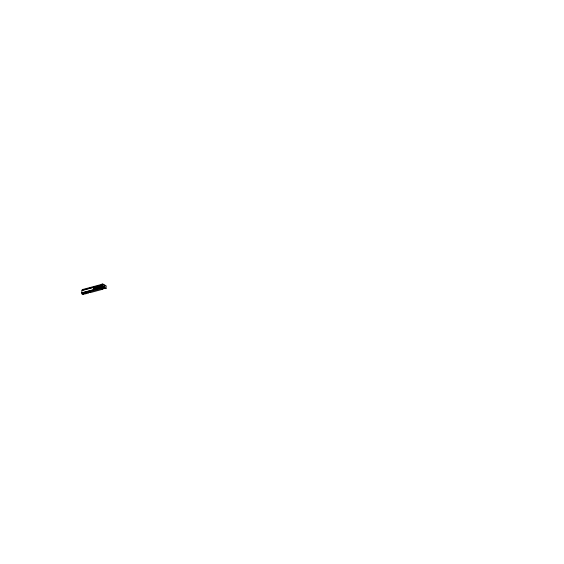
<?xml version="1.0" encoding="UTF-8"?>
<svg xmlns="http://www.w3.org/2000/svg" width="564" height="564" viewBox="0 0 564 564"><rect width="100%" height="100%" fill="white"/><g stroke="black" fill="none" stroke-linecap="round" stroke-linejoin="round"><path stroke-width="0.85" d="M82.055 293.047L82.013 293.907L89.211 291.496L88.992 292.018L101.527 288.634L103.776 287.182L81.766 292.892L81.886 290.326L101.767 284.961L101.647 284.291L102.754 283.988L106.173 285.877L106.06 288.444L103.36 288.472M101.682 285.215L82.168 290.488L82.21 289.628L101.724 284.362L103.889 284.623M100.371 286.59L94.061 288.31A0.79 0.458 74.9 0 0 94.026 289.036L93.624 288.042L99.92 286.343L100.336 287.358M81.766 292.892L101.647 287.527L101.647 284.291M101.647 287.527L101.767 284.961M106.06 288.444L102.634 286.554L102.754 283.988M84.572 293.217L85.714 293.844L85.932 293.322M82.013 293.907L83.155 294.535L84.755 293.64L83.613 293.005M85.714 293.844L89.175 292.441L88.033 291.814M88.992 292.018L90.127 292.653L102.669 289.269L104.918 287.816L103.445 288.211M93.589 288.81L99.884 287.111M95.676 288.528L98.827 287.682M101.527 286.85L102.634 286.554M96.395 288.423L98.756 287.788M88.449 292.497L90.106 292.046M101.527 288.634L102.669 289.269M93.624 288.042L94.075 288.289M87.201 292.504L88.344 293.132M82.788 293.696L83.923 294.323M103.945 285.772A0.79 0.458 74.9 0 0 104.495 286.991A0.79 0.458 74.9 0 0 104.77 285.892A0.79 0.458 74.9 0 0 103.945 285.772"/></g></svg>
